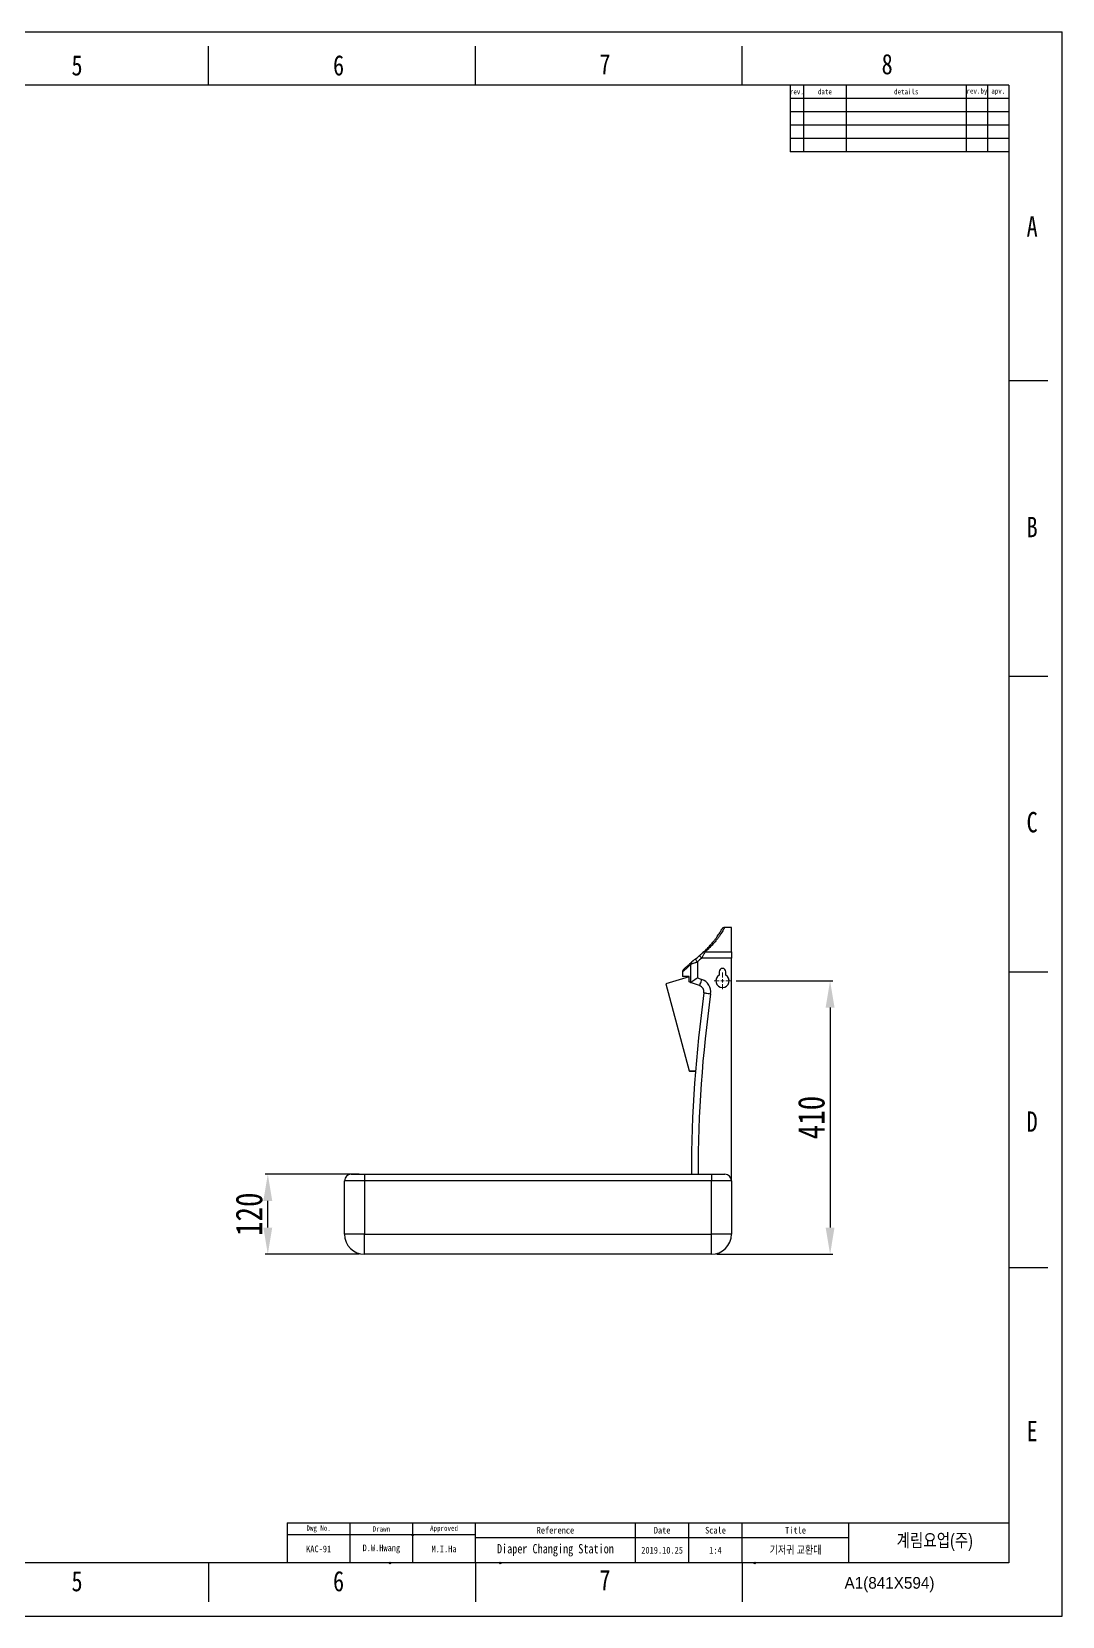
# Model space of a CAD drawing. Header units: millimetres. Extents: x 2895 to 3735, y -389 to 205.
# Drawn here: x 3349 to 3735, y -389 to 205 of the extents above; entities that cross this region are included whole.
import ezdxf

# ---------------------------------------------------------------- set-up
doc = ezdxf.new("R2010")
doc.units = ezdxf.units.MM
doc.header["$LTSCALE"] = 32.67
doc.header["$PDMODE"] = 3
doc.header["$PDSIZE"] = 0.3
doc.linetypes.add('CENTER', pattern=[0.6, 0.375, -0.075, 0.075, -0.075])
doc.linetypes.add('CENTERX2', pattern=[101.6, 63.5, -12.7, 12.7, -12.7])
doc.layers.get('0').update_dxf_attribs({"linetype": 'CONTINUOUS'})
doc.layers.get('Defpoints').update_dxf_attribs({"linetype": 'CONTINUOUS'})
for name, color, linetype in [('5', 2, 'CONTINUOUS'), ('______', 1, 'CENTER'), ('FORM', 7, 'CONTINUOUS'), ('TEXT', 2, 'CONTINUOUS')]:
    doc.layers.add(name, color=color, linetype=linetype)
doc.styles.add('ROMANS', font='Gulim.ttf')
doc.styles.get("Standard").update_dxf_attribs({"font": 'txt', "width": 0.8})
doc.dimstyles.new('DIMSTYLE_1', dxfattribs={"dimtxt": 3.5, "dimasz": 3.5, "dimexe": 1, "dimexo": 1, "dimgap": 1, "dimtad": 1, "dimzin": 0, "dimdsep": 46, "dimtxsty": 'Standard', "dimcen": 0, "dimclrd": 5, "dimclre": 5, "dimazin": 0, "dimtp": 0.3, "dimtm": 0.3, "dimtfac": 1, "dimtofl": 0, "dimtmove": 0, "dimatfit": 3, "dimfxl": 0, "dimtolj": 1, "dimtzin": 0, "dimarcsym": 0})

# ---------------------------------------------------------------- blocks, each defined once
blk = doc.blocks.new('SW_CENTERMARKSYMBOL_0')
at = {"color": 0, "linetype": 'Continuous', "lineweight": 0}
for p, q in [((-0.5, 0), (-1.25, 0)), ((0, 0), (-0.25, 0)), ((0, 0.5), (0, 1.25)), ((0, 0), (0, 0.25)), ((0, 0), (0, -0.25)), ((0, 0), (0.25, 0)), ((0.5, 0), (1.25, 0)), ((0, -0.5), (0, -1.25))]:
    blk.add_line(p, q, dxfattribs=at)
blk = doc.blocks.new('*D184')
at = {"color": 3, "lineweight": -2}
for p, q in [((3471.77, -223.4), (3436.5, -223.4)), ((3437.5, -243.4), (3437.5, -233.4)), ((3471.77, -253.4), (3436.5, -253.4))]:
    blk.add_line(p, q, dxfattribs=at)
at = {"color": 3}
for points in [[(3435.83, -233.4), (3439.16, -233.4), (3437.5, -223.4)], [(3435.83, -243.4), (3439.16, -243.4), (3437.5, -253.4)]]:
    blk.add_solid(points, dxfattribs=at)
at = {"layer": 'Defpoints', "color": 0}
for p in [(3437.5, -223.4), (3473.77, -223.4), (3473.77, -253.4)]:
    blk.add_point(p, dxfattribs=at)
at = {"color": 3, "insert": (3430.5, -238.4), "char_height": 10, "attachment_point": 5, "rotation": 90}
blk.add_mtext('\\A1;120', dxfattribs=at)
blk = doc.blocks.new('*D185')
at = {"color": 3, "lineweight": -2}
for p, q in [((3613.05, -150.9), (3649.26, -150.9)), ((3648.26, -160.9), (3648.26, -243.4)), ((3605.77, -253.4), (3649.26, -253.4))]:
    blk.add_line(p, q, dxfattribs=at)
at = {"color": 3}
for points in [[(3646.59, -160.9), (3649.92, -160.9), (3648.26, -150.9)], [(3646.59, -243.4), (3649.92, -243.4), (3648.26, -253.4)]]:
    blk.add_solid(points, dxfattribs=at)
at = {"layer": 'Defpoints', "color": 0}
for p in [(3611.05, -150.9), (3603.77, -253.4), (3648.26, -253.4)]:
    blk.add_point(p, dxfattribs=at)
at = {"color": 3, "insert": (3641.26, -202.15), "char_height": 10, "attachment_point": 5, "rotation": 90}
blk.add_mtext('\\A1;410', dxfattribs=at)

msp = doc.modelspace()

# ---------------------------------------------------------------- linework, layer by layer
at = {"color": 7, "linetype": 'Continuous'}
for p, q in [((2895.3, 204.89), (3735.3, 204.89)), ((3735.3, -389.11), (3735.3, 204.89)), ((3415.3, 184.89), (3415.3, 199.42)), ((3515.3, 184.89), (3515.3, 199.42)), ((3615.3, 184.89), (3615.3, 199.42)), ((3715.3, 184.89), (2915.3, 184.89)), ((3715.3, 74.09), (3729.83, 74.09)), ((3715.3, -36.71), (3729.84, -36.71)), ((3715.3, -147.51), (3729.84, -147.51)), ((3715.3, -258.31), (3729.84, -258.31)), ((3415.3, -369.11), (3415.3, -383.65)), ((3515.3, -369.11), (3515.3, -383.65)), ((3615.3, -369.11), (3615.3, -383.65)), ((2895.3, -389.11), (3735.3, -389.11))]:
    msp.add_line(p, q, dxfattribs=at)
at = {"linetype": 'Continuous'}
for p, q in [((3715.3, 184.89), (3715.3, -369.11)), ((3715.3, -369.11), (2915.3, -369.11))]:
    msp.add_line(p, q, dxfattribs=at)
at = {"color": 7, "linetype": 'Continuous', "lineweight": 25}
for p, q in [((3611.27, -130.9), (3608.74, -130.9)), ((3611.27, -140.03), (3611.27, -130.9)), ((3611.27, -142.4), (3600.14, -142.4)), ((3601.46, -140.03), (3611.27, -140.03)), ((3611.27, -140.03), (3611.27, -142.4)), ((3611.27, -225.9), (3611.27, -142.4)), ((3592.98, -147.51), (3592.98, -149.22)), ((3596.02, -151.46), (3596.02, -144.71)), ((3598.5, -143.75), (3598.5, -149.73)), ((3606.68, -147.49), (3606.68, -148.73)), ((3609.18, -148.73), (3609.18, -147.49)), ((3595.46, -149.34), (3586.75, -152.03)), ((3586.75, -152.03), (3595.43, -184.61)), ((3595.46, -149.22), (3592.98, -149.22)), ((3595.46, -151.28), (3595.46, -149.22)), ((3595.99, -151.47), (3595.46, -151.28)), ((3599.37, -152.7), (3595.99, -151.47)), ((3598.5, -149.73), (3600.23, -150.35)), ((3597.79, -184.86), (3595.69, -184.86)), ((3468.77, -223.4), (3473.77, -223.4)), ((3473.77, -223.4), (3473.77, -225.9)), ((3473.77, -223.4), (3603.77, -223.4)), ((3603.77, -223.4), (3608.77, -223.4)), ((3603.77, -223.4), (3603.77, -225.9)), ((3466.27, -245.9), (3466.27, -225.9)), ((3473.77, -225.9), (3466.27, -225.9)), ((3473.77, -225.9), (3473.77, -245.9)), ((3603.77, -225.9), (3473.77, -225.9)), ((3603.77, -245.9), (3603.77, -225.9)), ((3611.27, -225.9), (3603.77, -225.9)), ((3611.27, -225.9), (3611.27, -245.9)), ((3473.77, -245.9), (3466.27, -245.9)), ((3473.77, -253.4), (3473.77, -245.9)), ((3473.77, -245.9), (3603.77, -245.9)), ((3603.77, -253.4), (3603.77, -245.9)), ((3611.27, -245.9), (3603.77, -245.9)), ((3603.77, -253.4), (3473.77, -253.4))]:
    msp.add_line(p, q, dxfattribs=at)
at = {"color": 8, "linetype": 'Continuous', "lineweight": 25}
msp.add_line((3595.43, -184.61), (3597.81, -184.61), dxfattribs=at)
at = {"color": 7, "linetype": 'Continuous', "lineweight": 25, "flags": 128}
for points in [[(3600.14, -142.4), (3599.98, -142.21), (3599.82, -142.03), (3599.68, -141.87), (3599.55, -141.73), (3599.45, -141.61), (3599.38, -141.52), (3599.33, -141.47), (3599.32, -141.46)], [(3597.74, -142.77), (3597.75, -142.78), (3597.79, -142.83), (3597.86, -142.92), (3597.95, -143.05), (3598.07, -143.2), (3598.21, -143.37), (3598.35, -143.56), (3598.5, -143.75)], [(3596.02, -151.46), (3596.11, -151.4), (3596.28, -151.28), (3596.53, -151.11), (3596.84, -150.89), (3597.2, -150.64), (3597.61, -150.35), (3598.05, -150.04), (3598.5, -149.73)], [(3599.37, -152.7), (3599.39, -152.66), (3599.43, -152.52), (3599.51, -152.31), (3599.62, -152.01), (3599.75, -151.66), (3599.9, -151.25), (3600.06, -150.81), (3600.23, -150.35)], [(3600.99, -155.39), (3601.04, -155.4), (3601.18, -155.42), (3601.41, -155.45), (3601.71, -155.5), (3602.09, -155.55), (3602.52, -155.61), (3602.98, -155.67), (3603.47, -155.74)], [(3595.45, -184.67), (3595.45, -184.65), (3595.44, -184.63), (3595.43, -184.61)]]:
    msp.add_lwpolyline(points, dxfattribs=at)
at = {"color": 7, "linetype": 'Continuous', "lineweight": 25}
for centre, radius, start, end in [((3601.32, -141.07), 1.05, 82.47589, 134.00072), ((3607.93, -147.49), 1.25, 0, 180), ((3598.51, -155.05), 2.5, 352.10448, 69.96156), ((3598.51, -155.05), 5, 352.10448, 69.96156), ((3607.93, -150.9), 2.5, 120, 60), ((4096.25, -224.08), 500, 172.10448, 179.92182), ((3595.69, -184.61), 0.25, 194.91601, 270), ((3468.77, -225.9), 2.5, 90, 180), ((3608.77, -225.9), 2.5, 0, 90), ((3473.77, -245.9), 7.5, 180, 270), ((3603.77, -245.9), 7.5, 270, 0)]:
    msp.add_arc(centre, radius, start, end, dxfattribs=at)
at = {"color": 8, "linetype": 'Continuous', "lineweight": 25}
for centre, radius, start, end in [((3597.25, -144.69), 1.23, 135.28393, 180.79307), ((4096.25, -224.08), 497.5, 172.10448, 179.92142)]:
    msp.add_arc(centre, radius, start, end, dxfattribs=at)
at = {"color": 7, "linetype": 'Continuous', "lineweight": 25}
for points, knots in [([(3600.59, -140.32), (3601.06, -139.89), (3601.99, -139.04), (3603.13, -137.84), (3604.13, -136.71), (3604.97, -135.67), (3605.66, -134.73), (3606.22, -133.92), (3606.71, -133.15), (3607.11, -132.49), (3607.41, -131.97), (3607.58, -131.67), (3607.63, -131.56), (3607.62, -131.59), (3607.62, -131.59)], [0, 0, 0, 0, 0.077594, 0.155431, 0.237989, 0.320642, 0.40336, 0.486071, 0.568678, 0.675388, 0.782184, 0.888989, 0.995711, 1, 1, 1, 1]), ([(3608.74, -130.9), (3608.71, -130.9), (3608.59, -130.89), (3608.41, -130.94), (3608.19, -131.01), (3608.02, -131.12), (3607.88, -131.24), (3607.77, -131.35), (3607.7, -131.45), (3607.67, -131.49), (3607.66, -131.51)], [0, 0, 0, 0, 0.070443, 0.261094, 0.434658, 0.591487, 0.730649, 0.849933, 0.944675, 1, 1, 1, 1]), ([(3600.59, -140.32), (3600.56, -140.34), (3600.53, -140.37), (3600.45, -140.44), (3600.41, -140.48), (3600.32, -140.57), (3600.27, -140.61), (3600.16, -140.71), (3600.1, -140.76), (3599.94, -140.91), (3599.82, -141.02), (3599.63, -141.18), (3599.57, -141.24), (3599.45, -141.35), (3599.38, -141.4), (3599.32, -141.46)], [0, 0, 0, 0, 0.125, 0.125, 0.25, 0.25, 0.375, 0.375, 0.5, 0.5, 0.75, 0.75, 0.875, 0.875, 1, 1, 1, 1]), ([(3600.14, -142.4), (3600.24, -142.24), (3600.43, -141.9), (3600.71, -141.4), (3601.02, -140.84), (3601.29, -140.33), (3601.41, -140.12), (3601.46, -140.03)], [0, 0, 0, 0, 0.1654304, 0.3440891, 0.5226023, 0.7911385, 1, 1, 1, 1]), ([(3596.38, -143.82), (3596.28, -143.92), (3596, -144.2), (3595.6, -144.6), (3595.16, -145.02), (3594.76, -145.38), (3594.41, -145.69), (3594.11, -145.96), (3593.86, -146.18), (3593.65, -146.36), (3593.49, -146.5), (3593.42, -146.56), (3593.38, -146.6), (3593.35, -146.63), (3593.32, -146.66), (3593.27, -146.71), (3593.21, -146.78), (3593.15, -146.88), (3593.08, -147.02), (3593.01, -147.21), (3592.97, -147.38), (3592.98, -147.48), (3592.98, -147.51)], [0, 0, 0, 0, 0.050248, 0.139367, 0.229766, 0.321526, 0.414761, 0.509666, 0.606632, 0.706616, 0.81277, 0.913836, 0.943158, 0.959376, 0.972085, 0.979394, 0.983508, 0.986987, 0.990382, 0.994235, 0.998686, 1, 1, 1, 1]), ([(3596.02, -144.71), (3596.04, -144.7), (3596.11, -144.67), (3596.42, -144.55), (3596.99, -144.33), (3597.58, -144.11), (3598.09, -143.91), (3598.33, -143.82), (3598.5, -143.75)], [0, 0, 0, 0, 0.1214548, 0.3214156, 0.5479648, 0.7961254, 0.8568781, 1, 1, 1, 1]), ([(3597.66, -142.82), (3597.61, -142.86), (3597.46, -142.98), (3597.22, -143.16), (3596.96, -143.36), (3596.73, -143.53), (3596.59, -143.65), (3596.49, -143.72), (3596.43, -143.77), (3596.39, -143.82), (3596.37, -143.83)], [0, 0, 0, 0, 0.089327, 0.277655, 0.44346, 0.622725, 0.798965, 0.891484, 0.969129, 1, 1, 1, 1])]:
    msp.add_open_spline(points, degree=3, knots=knots, dxfattribs=at)
at = {"color": 8, "linetype": 'Continuous', "lineweight": 25}
for points, knots in [([(3608.74, -130.9), (3608.74, -130.9), (3608.75, -130.87), (3608.7, -130.98), (3608.54, -131.27), (3608.25, -131.78), (3607.85, -132.45), (3607.35, -133.23), (3606.77, -134.1), (3606.05, -135.1), (3605.16, -136.22), (3604.11, -137.43), (3602.91, -138.7), (3601.94, -139.59), (3601.46, -140.03)], [0, 0, 0, 0, 0.0003363, 0.104061, 0.2078676, 0.311667, 0.415382, 0.5009349, 0.5866088, 0.6722899, 0.7578981, 0.843396, 0.9215819, 1, 1, 1, 1]), ([(3596.02, -144.71), (3596.01, -144.72), (3595.7, -145.03), (3595.12, -145.58), (3594.41, -146.25), (3593.84, -146.76), (3593.36, -147.18), (3593.03, -147.47), (3593, -147.49), (3592.99, -147.51)], [0, 0, 0, 0, 0.0030627, 0.1556553, 0.3082951, 0.4609421, 0.6135445, 0.8188401, 1, 1, 1, 1])]:
    msp.add_open_spline(points, degree=3, knots=knots, dxfattribs=at)
at = {"color": 7, "linetype": 'Continuous', "lineweight": 25}
for points in [[(3597.74, -142.77), (3598.28, -142.35), (3598.81, -141.91), (3599.32, -141.46)], [(3600.14, -142.4), (3599.61, -142.87), (3599.06, -143.32), (3598.5, -143.75)], [(3595.99, -151.47), (3596, -151.47), (3596.01, -151.47), (3596.02, -151.46)]]:
    msp.add_open_spline(points, degree=3, dxfattribs=at)
for p in [(3483.31, -369.11), (3524.7, -369.11), (3620, -369.11)]:
    msp.add_point(p)
at = {"layer": 'FORM'}
for p, q in [((3633.3, 184.89), (3633.3, 159.89)), ((3638.3, 184.89), (3638.3, 159.89)), ((3654.3, 184.89), (3654.3, 159.89)), ((3699.3, 184.89), (3699.3, 159.89)), ((3707.3, 184.89), (3707.3, 159.89)), ((3715.3, 179.89), (3633.3, 179.89)), ((3715.3, 174.89), (3633.3, 174.89)), ((3715.3, 169.89), (3633.3, 169.89)), ((3715.3, 164.89), (3633.3, 164.89)), ((3715.3, 159.89), (3633.3, 159.89)), ((3444.8, -354.11), (3715.3, -354.11)), ((3444.8, -354.11), (3444.8, -369.11)), ((3468.3, -354.11), (3468.3, -369.11)), ((3491.8, -369.11), (3491.8, -354.11)), ((3515.3, -369.11), (3515.3, -354.11)), ((3575.3, -369.11), (3575.3, -354.11)), ((3575.3, -369.11), (3575.3, -354.11)), ((3575.3, -369.11), (3575.3, -354.11)), ((3595.3, -369.11), (3595.3, -354.11)), ((3615.3, -369.11), (3615.3, -354.11)), ((3655.3, -369.11), (3655.3, -354.11)), ((3515.3, -358.61), (3444.8, -358.61)), ((3515.3, -359.61), (3655.3, -359.61))]:
    msp.add_line(p, q, dxfattribs=at)
at = {"layer": 'TEXT'}
msp.add_point((3491.8, -358.61), dxfattribs=at)

# ---------------------------------------------------------------- block references
at = {"layer": '______', "xscale": 2.5, "yscale": 2.5, "zscale": 2.5, "rotation": 270}
msp.add_blockref('SW_CENTERMARKSYMBOL_0', (3607.93, -150.9), dxfattribs=at)

# ---------------------------------------------------------------- texts
at = {"char_height": 7.62, "attachment_point": 5}
for s, width, insert in [('7', 50, (3563.86, 192.68)), ('8', 50, (3669.65, 192.68)), ('5', 50, (3365.99, 192.23)), ('6', 50, (3464.03, 192.23)), ('A', 10, (3723.99, 131.89)), ('B', 10, (3723.99, 19.2)), ('C', 10, (3723.99, -91.49)), ('D', 10, (3723.99, -203.68)), ('E', 10, (3723.99, -319.65)), ('5', 50, (3365.99, -375.99)), ('6', 50, (3464.03, -375.99)), ('7', 50, (3563.86, -375.53))]:
    msp.add_mtext_dynamic_manual_height_columns(s, width=width, gutter_width=12.5, heights=[0], dxfattribs=dict(at, insert=insert))
at = {"layer": '5', "style": 'ROMANS'}
msp.add_text('A1(841X594)', height=4.375, dxfattribs=at).set_placement((3653.66, -378.77))
at = {"layer": 'TEXT', "attachment_point": 5}
for s, width, insert, char_height in [('rev.', 5, (3635.8, 182.39), 2), ('date', 16, (3646.3, 182.39), 2), ('details', 45, (3676.8, 182.39), 2), ('rev.by', 8, (3703.3, 182.39), 2), ('apv.', 8, (3711.3, 182.39), 2), ('Dwg No.', 23.5, (3456.55, -356.36), 2), ('Drawn', 23.5, (3480.05, -356.36), 2), ('Approved', 23.5, (3503.55, -356.36), 2), ('Reference', 60, (3545.3, -356.86), 2.5), ('Date', 20, (3585.3, -356.86), 2.5), ('Scale', 20, (3605.3, -356.86), 2.5), ('Title', 40, (3635.3, -356.86), 2.5), ('D.W.Hwang', 23.5, (3480.05, -363.86), 2.5), ('Diaper Changing Station', 60, (3545.3, -364.36), 3.5), ('{\\fGulim|b0|i0|c129|p50;기저귀 교환대 }', 40, (3635.3, -364.36), 3), ('KAC-91', 23.5, (3456.55, -363.86), 2.5), ('M.I.Ha', 23.5, (3503.55, -363.86), 2.5), ('2019.10.25', 20, (3585.3, -364.36), 2.5), ('1:4', 20, (3605.3, -364.36), 2.5)]:
    msp.add_mtext_dynamic_manual_height_columns(s, width=width, gutter_width=12.5, heights=[0], dxfattribs=dict(at, insert=insert, char_height=char_height))
at = {"layer": 'TEXT', "linetype": 'CENTERX2', "insert": (3687.47, -361.37), "char_height": 5, "attachment_point": 5}
msp.add_mtext_dynamic_manual_height_columns('{\\fHYGothic-Medium|b0|i0|c129|p18;계림요업(주)}', width=60, gutter_width=12.5, heights=[0], dxfattribs=at)

# ---------------------------------------------------------------- dimensions: what is measured, and where the dimension line sits
for base, p1, p2, picture, middle in [((3648.26, -253.4), (3611.05, -150.9), (3603.77, -253.4), '*D185', (3641.26, -202.15)), ((3437.5, -223.4), (3473.77, -253.4), (3473.77, -223.4), '*D184', (3430.5, -238.4))]:
    dim = msp.add_linear_dim(base=base, p1=p1, p2=p2, angle=90, dimstyle='DIMSTYLE_1', override={"dimtxt": 10, "dimasz": 10, "dimexo": 2, "dimgap": 2, "dimdec": 0, "dimlfac": 4, "dimclrd": 3, "dimclre": 3, "dimclrt": 3, "dimtdec": 0, "dimfxl": 1.25, "dimtfill": 1})
    dim.commit()
    dim.dimension.update_dxf_attribs({"geometry": picture, "text_midpoint": middle})

doc.saveas('drawing.dxf')
